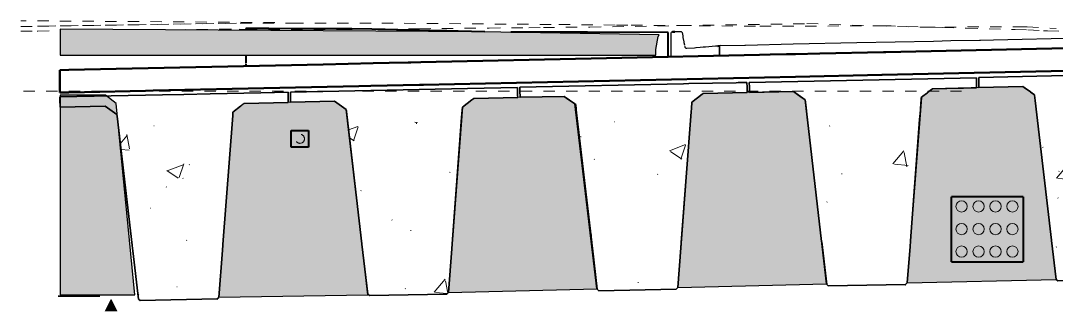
# Model space of a CAD drawing. Header units: metres. Extents: x -1147 to -802, y 5 to 567.
# Drawn here: x -1090.47 to -1081.3, y 19.65 to 22.22 of the extents above; entities that cross this region are included whole.
import ezdxf

# ---------------------------------------------------------------- set-up
doc = ezdxf.new("R2010")
doc.units = ezdxf.units.M
for name, pattern in [('Dash - Tight', [0.0045, 0.003, -0.0015]), ('JacobsDash', [0.0045, 0.003, -0.0015]), ('JacobsDoubleCenter', [0.0255, 0.015, -0.0015, 0.003, -0.0015, 0.003, -0.0015])]:
    doc.linetypes.add(name, pattern=pattern)
for name, color, linetype, lineweight in [('A-DETL', 7, 'Continuous', 13), ('A-DETL-GENF', 7, 'Continuous', 9), ('A-FLOR', 7, 'Continuous', 50), ('A-ROOF', 7, 'Continuous', 50), ('C-TOPO', 7, 'Continuous', 9), ('S-BEAM', 7, 'Continuous', 50)]:
    doc.layers.add(name, color=color, linetype=linetype, lineweight=lineweight)
pattern_1 = [(50, (-1120.719, 10.849), (1.44602, -0.12646), [0.15121, -1.663]), (355, (-1120.719, 10.849), (-0.27977, 1.51615), [0.12097, -1.331]), (100.451, (-1120.599, 10.839), (1.16628, 1.38961), [0.12851, -1.414]), (46.184, (-1120.719, 11.253), (2.15201, -0.3339), [0.2268, -2.495]), (96.636, (-1120.54, 11.225), (1.88467, 1.96395), [0.19276, -2.12]), (351.184, (-1120.719, 11.253), (1.88433, 1.9644), [0.18145, -1.996]), (21, (-1120.518, 11.152), (1.20341, -0.81165), [0.15121, -1.663]), (326, (-1120.518, 11.152), (0.49035, 1.4617), [0.12097, -1.331]), (71.451, (-1120.417, 11.084), (1.69375, 0.64996), [0.12851, -1.414]), (37.5, (-1120.719, 10.849), (0.024513, 0.671154), [0.00419, -1.31, 0.00419, -1.347, -1.336]), (37.5, (-1120.719, 10.849), (0.024513, 0.671154), [-2.665, 0.00419, -1.331]), (7.5, (-1120.719, 10.849), (0.530385, 0.795182), [0.00419, -0.76597, 0.00419, -1.28, -0.50907]), (7.5, (-1120.719, 10.849), (0.530385, 0.795182), [-2.054, 0.00419, -0.50488]), (327.5, (-1121.169, 10.849), (1.07625, -0.04547), [0.00419, -0.49984, 0.00419, -1.568, -2.087]), (327.5, (-1121.169, 10.849), (1.07625, -0.04547), [-2.077, 0.00419, -2.082]), (317.5, (-1121.37, 10.849), (1.17577, 0.201824), [0.00419, -0.65105, 0.00419, -1.04, -1.482]), (317.5, (-1121.37, 10.849), (1.17577, 0.201824), [-1.7, 0.00419, -1.478])]

# ---------------------------------------------------------------- blocks, each defined once
blk = doc.blocks.new('T2DPAA-T2D-PWA-SU-M3D-000101_dwg-40820706-DRG-2873010 - SECTION 1a')
at = {"color": 9, "linetype": 'Dash - Tight', "lineweight": 18, "true_color": 0xc0c0c0}
for p, q in [((-1136.0442, 22.1729), (-1134.3123, 22.1989)), ((-1134.3123, 22.1989), (-1133.8523, 22.1987)), ((-1133.8523, 22.1987), (-1133.0597, 22.2004)), ((-1133.0597, 22.2004), (-1131.4929, 22.1871)), ((-1131.4929, 22.1871), (-1130.9816, 22.1827)), ((-1130.9816, 22.1827), (-1130.8525, 22.1816)), ((-1130.8516, 22.1816), (-1129.7137, 22.1719)), ((-1129.7137, 22.1719), (-1128.6141, 22.1761)), ((-1128.6141, 22.1761), (-1128.1986, 22.1642)), ((-1128.553, 22.1759), (-1128.6141, 22.1761)), ((-1136.2538, 22.1695), (-1136.0442, 22.1729)), ((-1128.1981, 22.1642), (-1128.1955, 22.1641)), ((-1128.1955, 22.1641), (-1128.1714, 22.1634)), ((-1128.1714, 22.1634), (-1128.1629, 22.1631)), ((-1128.1629, 22.1631), (-1128.0976, 22.1613)), ((-1128.0976, 22.1613), (-1127.8856, 22.1552)), ((-1127.8856, 22.1552), (-1127.4556, 22.1429)), ((-1127.4556, 22.1429), (-1127.3431, 22.1397)), ((-1127.3431, 22.1397), (-1127.2051, 22.1313)), ((-1127.2051, 22.1313), (-1127.1691, 22.1302)), ((-1127.1691, 22.1302), (-1126.8878, 22.1219))]:
    blk.add_line(p, q, dxfattribs=at)
blk = doc.blocks.new('T2DPAA-T2D-PWA-SU-M3D-000100_SurveySurface_rvt-1-DRG-2873010 - SECTION 1a')
at = {"color": 9, "linetype": 'Dash - Tight', "lineweight": 18, "true_color": 0xc0c0c0}
blk.add_blockref('T2DPAA-T2D-PWA-SU-M3D-000101_dwg-40820706-DRG-2873010 - SECTION 1a', (0, 0), dxfattribs=at)
blk = doc.blocks.new('T2DPAA-T2D-PWA-SU-M3D-000101_dwg-V2-DRG-2873010 - SECTION 1a')
at = {"color": 9, "linetype": 'Dash - Tight', "lineweight": 18, "true_color": 0xc0c0c0}
for p, q in [((-1131.2176, 22.1646), (-1129.2968, 22.1952)), ((-1129.2968, 22.1952), (-1128.276, 22.1637)), ((-1136.2538, 22.1277), (-1136.1096, 22.1291)), ((-1136.1095, 22.1291), (-1136.1015, 22.1292)), ((-1136.1015, 22.1292), (-1135.9066, 22.1311)), ((-1134.8983, 22.1412), (-1134.4878, 22.1453)), ((-1134.4878, 22.1453), (-1134.3211, 22.1449)), ((-1134.3211, 22.1449), (-1134.2608, 22.1447)), ((-1134.2608, 22.1447), (-1133.4356, 22.1429)), ((-1133.4356, 22.1429), (-1133.4212, 22.143)), ((-1133.4211, 22.143), (-1132.7263, 22.1498)), ((-1132.7263, 22.1498), (-1132.1102, 22.1559)), ((-1132.11, 22.1559), (-1131.757, 22.1593)), ((-1131.757, 22.1593), (-1131.6294, 22.1606)), ((-1131.6294, 22.1606), (-1131.2176, 22.1646)), ((-1128.276, 22.1637), (-1127.3733, 22.1683)), ((-1128.229, 22.1638), (-1128.276, 22.1637)), ((-1127.3733, 22.1683), (-1127.3493, 22.167)), ((-1127.3607, 22.1682), (-1127.3733, 22.1683)), ((-1127.3491, 22.167), (-1127.091, 22.153))]:
    blk.add_line(p, q, dxfattribs=at)
blk = doc.blocks.new('T2DPAA-T2D-PWA-SU-M3D-000100_SurveySurface_rvt-2-DRG-2873010 - SECTION 1a')
at = {"color": 9, "linetype": 'Dash - Tight', "lineweight": 18, "true_color": 0xc0c0c0}
blk.add_blockref('T2DPAA-T2D-PWA-SU-M3D-000101_dwg-V2-DRG-2873010 - SECTION 1a', (0, 0), dxfattribs=at)
blk = doc.blocks.new('06_SFR_GCT_Girder_SuperT_BR08Edge_CS - Super T - 1815-6267463-DRG-2873010 - SECTION 1a')
at = {"layer": 'S-BEAM', "lineweight": 9, "true_color": 0xc0c0c0}
h = blk.add_hatch(dxfattribs=at)
h.set_pattern_fill('FP_3', color=9, style=0, pattern_type=2)
h.set_pattern_definition(pattern_1)
h.paths.add_polyline_path([(-1127.0778, 19.9187), (-1126.3925, 19.9337), (-1126.3794, 19.946), (-1126.2715, 21.3712), (-1127.2597, 21.3639), (-1127.0925, 19.9314), (-1127.0788, 19.9195)])
at = {"layer": 'S-BEAM', "lineweight": 35}
for p, q in [((-1125.9151, 21.7579), (-1127.7773, 21.7197)), ((-1127.7773, 21.7197), (-1127.7766, 21.6889)), ((-1125.8717, 21.7587), (-1125.9141, 21.7579)), ((-1125.7678, 21.7609), (-1125.8712, 21.7588)), ((-1125.7678, 21.7594), (-1125.7678, 21.7609)), ((-1125.7666, 21.7018), (-1125.7678, 21.759)), ((-1127.7766, 21.6879), (-1127.7765, 21.6841)), ((-1127.7765, 21.6841), (-1127.7765, 21.6816)), ((-1127.7765, 21.6816), (-1127.7759, 21.6542)), ((-1127.7759, 21.6542), (-1127.7754, 21.6298)), ((-1127.7754, 21.6298), (-1127.3861, 21.6377)), ((-1127.3861, 21.6377), (-1127.3763, 21.6308)), ((-1127.3763, 21.6308), (-1127.3744, 21.6294)), ((-1127.3744, 21.6294), (-1127.3726, 21.6282)), ((-1127.3725, 21.6281), (-1127.3621, 21.6207)), ((-1126.2382, 21.599), (-1126.1848, 21.6401)), ((-1126.1842, 21.6407), (-1126.1553, 21.6629)), ((-1126.1553, 21.6629), (-1125.9459, 21.6672)), ((-1125.945, 21.6672), (-1125.766, 21.6709)), ((-1125.7665, 21.6955), (-1125.7666, 21.7018)), ((-1125.7664, 21.694), (-1125.7665, 21.6955)), ((-1125.766, 21.6709), (-1125.7664, 21.6938)), ((-1127.3621, 21.6207), (-1127.3586, 21.6182)), ((-1127.3586, 21.6182), (-1127.3203, 21.5911)), ((-1127.3185, 21.5898), (-1127.2831, 21.5648)), ((-1127.2831, 21.5648), (-1127.2827, 21.561)), ((-1127.2827, 21.561), (-1127.2718, 21.4681)), ((-1126.2636, 21.4759), (-1126.2565, 21.5691)), ((-1126.2565, 21.5691), (-1126.2553, 21.5859)), ((-1126.2553, 21.5859), (-1126.239, 21.5984)), ((-1127.2718, 21.4681), (-1127.2683, 21.4379)), ((-1126.3538, 20.2847), (-1126.2659, 21.4455)), ((-1126.2659, 21.4455), (-1126.2636, 21.4759)), ((-1127.2683, 21.4379), (-1127.1333, 20.2808)), ((-1127.1332, 20.2804), (-1127.1328, 20.2768)), ((-1127.1328, 20.2768), (-1127.0925, 19.9314)), ((-1126.3575, 20.2349), (-1126.354, 20.2811)), ((-1126.354, 20.2817), (-1126.3538, 20.2847)), ((-1126.3794, 19.946), (-1126.3575, 20.2349)), ((-1127.0925, 19.9314), (-1127.0778, 19.9187)), ((-1127.0778, 19.9187), (-1126.3936, 19.9327)), ((-1126.3936, 19.9327), (-1126.3794, 19.946))]:
    blk.add_line(p, q, dxfattribs=at)
at = {"layer": 'S-BEAM'}
for p, q in [((-1126.3932, 19.9327), (-1126.3936, 19.9327)), ((-1126.3794, 19.946), (-1126.3791, 19.946))]:
    blk.add_line(p, q, dxfattribs=at)
blk = doc.blocks.new('06_SFR_GCT_Girder_SuperT_BR08Edge_CS - Super T - 1815-6267083-DRG-2873010 - SECTION 1a')
at = {"layer": 'S-BEAM', "lineweight": 9, "true_color": 0xc0c0c0}
h = blk.add_hatch(dxfattribs=at)
h.set_pattern_fill('FP_3', color=9, style=0, pattern_type=2)
h.set_pattern_definition(pattern_1)
h.paths.add_polyline_path([(-1129.1079, 19.8746), (-1128.4237, 19.8886), (-1128.4095, 19.9019), (-1128.2994, 21.3562), (-1129.2932, 21.3489), (-1129.1226, 19.8873), (-1129.1086, 19.8752)])
at = {"layer": 'S-BEAM', "lineweight": 35}
for p, q in [((-1127.7979, 21.7168), (-1129.8074, 21.6756)), ((-1127.7974, 21.6889), (-1127.7979, 21.7168)), ((-1129.8074, 21.6756), (-1129.8072, 21.6682)), ((-1129.8072, 21.6675), (-1129.8067, 21.6398)), ((-1129.8067, 21.6398), (-1129.8063, 21.6225)), ((-1127.9116, 21.6244), (-1127.8171, 21.6264)), ((-1127.8161, 21.6264), (-1127.7961, 21.6268)), ((-1127.7972, 21.6814), (-1127.7973, 21.6877)), ((-1127.7961, 21.6268), (-1127.7972, 21.6814)), ((-1129.8063, 21.6216), (-1129.8061, 21.6127)), ((-1129.8061, 21.6113), (-1129.806, 21.6094)), ((-1129.806, 21.6094), (-1129.8059, 21.6038)), ((-1129.8059, 21.6038), (-1129.8059, 21.6013)), ((-1129.8059, 21.6009), (-1129.8056, 21.5857)), ((-1129.8056, 21.5857), (-1129.4162, 21.5936)), ((-1129.4162, 21.5936), (-1129.3923, 21.5767)), ((-1129.3919, 21.5764), (-1129.3471, 21.5447)), ((-1129.3471, 21.5447), (-1129.3132, 21.5207)), ((-1128.2907, 21.4716), (-1128.2854, 21.5418)), ((-1128.2854, 21.5418), (-1128.2706, 21.5532)), ((-1128.2706, 21.5532), (-1128.2396, 21.5771)), ((-1128.2386, 21.5778), (-1128.2299, 21.5845)), ((-1128.229, 21.5853), (-1128.1937, 21.6124)), ((-1128.1937, 21.6124), (-1128.1904, 21.615)), ((-1128.1904, 21.615), (-1128.1854, 21.6188)), ((-1128.1854, 21.6188), (-1128.0592, 21.6214)), ((-1128.0586, 21.6214), (-1127.9126, 21.6244)), ((-1129.3132, 21.5207), (-1129.3053, 21.4525)), ((-1129.3053, 21.4525), (-1129.3017, 21.4223)), ((-1128.2938, 21.4302), (-1128.2915, 21.4603)), ((-1128.2915, 21.4603), (-1128.2907, 21.4716)), ((-1129.3017, 21.4223), (-1129.1672, 20.2691)), ((-1128.3001, 21.3474), (-1128.2938, 21.43)), ((-1128.3814, 20.2735), (-1128.3001, 21.3474)), ((-1129.1672, 20.2691), (-1129.1668, 20.2655)), ((-1129.1668, 20.2655), (-1129.1226, 19.8873)), ((-1128.3852, 20.2239), (-1128.3817, 20.2698)), ((-1128.3817, 20.2698), (-1128.3814, 20.2735)), ((-1128.4095, 19.9019), (-1128.3852, 20.2239)), ((-1129.1226, 19.8873), (-1129.1079, 19.8746)), ((-1129.1079, 19.8746), (-1128.4237, 19.8886)), ((-1128.4237, 19.8886), (-1128.4095, 19.9019))]:
    blk.add_line(p, q, dxfattribs=at)
at = {"layer": 'S-BEAM'}
for p, q in [((-1128.4234, 19.8886), (-1128.4237, 19.8886)), ((-1128.4095, 19.9019), (-1128.4092, 19.9019))]:
    blk.add_line(p, q, dxfattribs=at)
blk = doc.blocks.new('06_SFR_GCT_Girder_SuperT_BR08Edge_CS - Super T - 1815-6266581-DRG-2873010 - SECTION 1a')
at = {"layer": 'S-BEAM', "lineweight": 9, "true_color": 0xc0c0c0}
h = blk.add_hatch(dxfattribs=at)
h.set_pattern_fill('FP_3', color=9, style=0, pattern_type=2)
h.set_pattern_definition(pattern_1)
h.paths.add_polyline_path([(-1131.138, 19.8327), (-1130.4535, 19.8471), (-1130.4397, 19.8601), (-1130.4395, 19.8617), (-1130.3278, 21.3412), (-1131.3264, 21.3338), (-1131.1527, 19.8454), (-1131.1427, 19.8367)])
at = {"layer": 'S-BEAM', "lineweight": 35}
for p, q in [((-1130.3906, 21.6634), (-1131.8375, 21.6338)), ((-1131.8375, 21.6338), (-1131.8374, 21.6268)), ((-1131.8373, 21.6254), (-1131.8368, 21.5988)), ((-1130.3434, 21.6644), (-1130.3895, 21.6635)), ((-1129.9236, 21.673), (-1130.3432, 21.6644)), ((-1129.9044, 21.6734), (-1129.9236, 21.673)), ((-1129.8865, 21.6738), (-1129.9044, 21.6734)), ((-1129.8281, 21.675), (-1129.8865, 21.6738)), ((-1129.8279, 21.6682), (-1129.8281, 21.675)), ((-1129.8273, 21.6397), (-1129.8279, 21.6673)), ((-1129.8273, 21.6371), (-1129.8273, 21.6397)), ((-1129.827, 21.6224), (-1129.8273, 21.6371)), ((-1131.8368, 21.5988), (-1131.8367, 21.5957)), ((-1131.8367, 21.5956), (-1131.8366, 21.5898)), ((-1131.8366, 21.5898), (-1131.8366, 21.5872)), ((-1131.8366, 21.5872), (-1131.836, 21.5596)), ((-1131.836, 21.5593), (-1131.8357, 21.5438)), ((-1131.8357, 21.5438), (-1131.4464, 21.5518)), ((-1131.4464, 21.5518), (-1131.4132, 21.5283)), ((-1130.3155, 21.4999), (-1130.2669, 21.5374)), ((-1130.266, 21.5381), (-1130.2239, 21.5706)), ((-1130.2235, 21.5709), (-1130.2155, 21.577)), ((-1130.2155, 21.577), (-1129.8262, 21.585)), ((-1129.8267, 21.6092), (-1129.827, 21.6216)), ((-1129.8266, 21.6037), (-1129.8267, 21.6092)), ((-1129.8266, 21.6011), (-1129.8266, 21.6037)), ((-1129.8262, 21.585), (-1129.8266, 21.6009)), ((-1131.4132, 21.5283), (-1131.3434, 21.4789)), ((-1131.3434, 21.4789), (-1131.3385, 21.4368)), ((-1130.322, 21.4145), (-1130.3197, 21.4447)), ((-1130.3197, 21.4447), (-1130.3155, 21.4999)), ((-1131.3385, 21.4368), (-1131.3349, 21.4067)), ((-1131.3349, 21.4067), (-1131.2009, 20.2579)), ((-1130.4095, 20.2586), (-1130.322, 21.4145)), ((-1131.2009, 20.2579), (-1131.2004, 20.2542)), ((-1131.2004, 20.2542), (-1131.1952, 20.2092)), ((-1130.413, 20.2128), (-1130.4095, 20.2586)), ((-1131.1951, 20.2085), (-1131.1527, 19.8454)), ((-1130.4397, 19.8601), (-1130.413, 20.2128)), ((-1131.1527, 19.8454), (-1131.138, 19.8327)), ((-1131.138, 19.8327), (-1130.4538, 19.8468)), ((-1130.4538, 19.8468), (-1130.4397, 19.8601))]:
    blk.add_line(p, q, dxfattribs=at)
at = {"layer": 'S-BEAM'}
for p, q in [((-1129.8262, 21.585), (-1129.8262, 21.585)), ((-1130.4535, 19.8468), (-1130.4538, 19.8468)), ((-1130.4397, 19.8601), (-1130.4393, 19.8601))]:
    blk.add_line(p, q, dxfattribs=at)
blk = doc.blocks.new('06_SFR_GCT_Girder_SuperT_BR08Edge_CS - Super T - 1815-6266069-DRG-2873010 - SECTION 1a')
at = {"layer": 'S-BEAM', "lineweight": 9, "true_color": 0xc0c0c0}
h = blk.add_hatch(dxfattribs=at)
h.set_pattern_fill('FP_3', color=9, style=0, pattern_type=2)
h.set_pattern_definition(pattern_1)
h.paths.add_polyline_path([(-1133.1682, 19.789), (-1132.484, 19.803), (-1132.4698, 19.8163), (-1132.3556, 21.3262), (-1133.3599, 21.3188), (-1133.1814, 19.8004), (-1133.175, 19.7949)])
at = {"layer": 'S-BEAM', "lineweight": 35}
for p, q in [((-1131.8582, 21.6312), (-1132.3009, 21.6221)), ((-1131.8581, 21.6253), (-1131.8582, 21.63)), ((-1131.8575, 21.5987), (-1131.8581, 21.6253)), ((-1132.3009, 21.6221), (-1133.8676, 21.59)), ((-1133.8676, 21.59), (-1133.8675, 21.5854)), ((-1133.8675, 21.5849), (-1133.8675, 21.5813)), ((-1133.8674, 21.5795), (-1133.8673, 21.5731)), ((-1133.8673, 21.5731), (-1133.866, 21.5089)), ((-1132.2608, 21.5216), (-1132.2457, 21.5332)), ((-1132.2457, 21.5332), (-1131.8564, 21.5412)), ((-1131.8575, 21.5957), (-1131.8575, 21.5987)), ((-1131.8574, 21.5906), (-1131.8575, 21.5954)), ((-1131.8573, 21.5871), (-1131.8573, 21.5896)), ((-1131.8567, 21.5595), (-1131.8573, 21.5871)), ((-1131.8564, 21.5412), (-1131.8567, 21.5592)), ((-1133.866, 21.5089), (-1133.8658, 21.5)), ((-1133.8658, 21.5), (-1133.4765, 21.508)), ((-1133.4765, 21.508), (-1133.3735, 21.4351)), ((-1132.3476, 21.4302), (-1132.3456, 21.4562)), ((-1132.3456, 21.4562), (-1132.2608, 21.5216)), ((-1133.3735, 21.4351), (-1133.3719, 21.4212)), ((-1133.3719, 21.4212), (-1133.3684, 21.3911)), ((-1133.3684, 21.3911), (-1133.2348, 20.2467)), ((-1132.3554, 21.3267), (-1132.35, 21.3989)), ((-1132.35, 21.3989), (-1132.3477, 21.4291)), ((-1132.4371, 20.2474), (-1132.3555, 21.3262)), ((-1133.2348, 20.2467), (-1133.2344, 20.243)), ((-1133.2344, 20.243), (-1133.1829, 19.8017)), ((-1132.4698, 19.8163), (-1132.4406, 20.2018)), ((-1132.4406, 20.2018), (-1132.4371, 20.2474)), ((-1133.1829, 19.8017), (-1133.1682, 19.789)), ((-1133.1682, 19.789), (-1132.484, 19.803)), ((-1132.484, 19.803), (-1132.4698, 19.8163))]:
    blk.add_line(p, q, dxfattribs=at)
at = {"layer": 'S-BEAM'}
for p, q in [((-1132.4836, 19.803), (-1132.484, 19.803)), ((-1132.4698, 19.8163), (-1132.4694, 19.8163))]:
    blk.add_line(p, q, dxfattribs=at)
blk = doc.blocks.new('Kerb_North - Kerb_North-5241467-DRG-2873010 - SECTION 1a')
at = {"layer": 'A-ROOF', "lineweight": 25}
for p, q in [((-1130.5012, 22.1048), (-1130.5013, 22.0851)), ((-1130.5013, 22.0851), (-1130.5013, 22.0781)), ((-1130.5012, 22.1084), (-1130.5012, 22.1048)), ((-1130.4125, 22.1228), (-1130.486, 22.1228)), ((-1130.3967, 22.1056), (-1130.3978, 22.1118)), ((-1130.393, 22.0853), (-1130.3967, 22.1056)), ((-1130.3918, 22.0785), (-1130.393, 22.0853)), ((-1130.5013, 22.0251), (-1130.5014, 22.011)), ((-1130.5014, 22.0096), (-1130.5014, 22.0024)), ((-1130.5014, 22.0014), (-1130.5014, 21.9974)), ((-1130.5014, 21.9966), (-1130.5014, 21.9943)), ((-1130.5014, 21.9929), (-1130.5014, 21.986)), ((-1130.5013, 22.0769), (-1130.5013, 22.0739)), ((-1130.5013, 22.0739), (-1130.5013, 22.0665)), ((-1130.5013, 22.0647), (-1130.5013, 22.0355)), ((-1130.5013, 22.0342), (-1130.5013, 22.0312)), ((-1130.5013, 22.0303), (-1130.5013, 22.0258)), ((-1130.391, 22.0742), (-1130.3918, 22.0785)), ((-1130.384, 22.0355), (-1130.3909, 22.0736)), ((-1130.3834, 22.0319), (-1130.384, 22.0351)), ((-1130.3825, 22.0271), (-1130.3831, 22.0303)), ((-1130.3784, 22.0044), (-1130.3821, 22.0251)), ((-1130.3767, 21.995), (-1130.3775, 21.9993)), ((-1130.3757, 21.9896), (-1130.3765, 21.9936)), ((-1130.1066, 21.9952), (-1130.196, 21.9878)), ((-1130.0924, 21.9964), (-1130.1066, 21.9952)), ((-1130.0865, 21.9969), (-1130.0923, 21.9964)), ((-1130.5015, 21.9396), (-1130.5015, 21.9372)), ((-1130.5015, 21.9372), (-1130.5015, 21.9334)), ((-1130.5015, 21.932), (-1130.5015, 21.9202)), ((-1130.5015, 21.9202), (-1130.5015, 21.9186)), ((-1130.5015, 21.9186), (-1130.5015, 21.9148)), ((-1130.5015, 21.9148), (-1130.5015, 21.9113)), ((-1130.5015, 21.9039), (-1130.0701, 21.9133)), ((-1130.5015, 21.9101), (-1130.5015, 21.9039)), ((-1130.5014, 21.986), (-1130.5014, 21.984)), ((-1130.5014, 21.9838), (-1130.5014, 21.9819)), ((-1130.5014, 21.9819), (-1130.5014, 21.9795)), ((-1130.5014, 21.9786), (-1130.5014, 21.9701)), ((-1130.5014, 21.9698), (-1130.5014, 21.9634)), ((-1130.5014, 21.9631), (-1130.5014, 21.9407)), ((-1130.3752, 21.9867), (-1130.3756, 21.9889)), ((-1130.3748, 21.9849), (-1130.3752, 21.9865)), ((-1130.3741, 21.983), (-1130.3744, 21.9837)), ((-1130.3724, 21.9802), (-1130.374, 21.9828)), ((-1130.293, 21.9796), (-1130.3588, 21.9741)), ((-1130.2794, 21.9808), (-1130.2925, 21.9797)), ((-1130.2431, 21.9838), (-1130.2776, 21.9809)), ((-1130.2159, 21.9861), (-1130.2431, 21.9838)), ((-1130.1966, 21.9877), (-1130.2155, 21.9861)), ((-1130.0701, 21.9343), (-1130.07, 21.9403)), ((-1130.0701, 21.9171), (-1130.0701, 21.9338)), ((-1130.0701, 21.9133), (-1130.0701, 21.9165)), ((-1130.07, 21.9797), (-1130.07, 21.982)), ((-1130.07, 21.9707), (-1130.07, 21.9786)), ((-1130.07, 21.9666), (-1130.07, 21.9699)), ((-1130.07, 21.9586), (-1130.07, 21.9654)), ((-1130.07, 21.9424), (-1130.07, 21.9579))]:
    blk.add_line(p, q, dxfattribs=at)
at = {"layer": 'A-ROOF'}
for p, q in [((-1130.4667, 22.1238), (-1130.4868, 22.1228)), ((-1130.0659, 21.998), (-1130.086, 21.9969))]:
    blk.add_line(p, q, dxfattribs=at)
at = {"layer": 'A-ROOF', "lineweight": 25, "flags": 128}
for points in [[(-1130.4966, 22.1186), (-1130.499, 22.1156), (-1130.5006, 22.1122), (-1130.5012, 22.1084)], [(-1130.486, 22.1228), (-1130.4899, 22.1223), (-1130.4935, 22.1209), (-1130.4953, 22.1197)], [(-1130.3978, 22.1118), (-1130.399, 22.1148), (-1130.4009, 22.1175), (-1130.4033, 22.1198), (-1130.4061, 22.1214), (-1130.4092, 22.1225), (-1130.4125, 22.1228)], [(-1130.0794, 21.9958), (-1130.0829, 21.9968), (-1130.0865, 21.9969)], [(-1130.0717, 21.9888), (-1130.0737, 21.9917), (-1130.0763, 21.9941), (-1130.0786, 21.9955)], [(-1130.3588, 21.9741), (-1130.3626, 21.9743), (-1130.3662, 21.9753), (-1130.3694, 21.9772), (-1130.3721, 21.9798)], [(-1130.07, 21.982), (-1130.0704, 21.9855), (-1130.071, 21.9872)]]:
    blk.add_lwpolyline(points, dxfattribs=at)

msp = doc.modelspace()

# ---------------------------------------------------------------- hatches: boundary and pattern name
at = {"layer": 'A-DETL-GENF', "true_color": 0xffffff}
for points in [[(-1087.3605, 21.9165), (-1084.846, 21.9165), (-1084.845, 21.9734), (-1084.8236, 22.0872), (-1084.818, 22.0972), (-1086.531, 22.1247), (-1090.1177, 22.1476), (-1090.1177, 21.9165), (-1087.3644, 21.9165)], [(-1089.7182, 19.6505), (-1089.6144, 19.6505), (-1089.6664, 19.754), (-1089.7141, 19.6587)]]:
    msp.add_hatch(color=7, dxfattribs=at).paths.add_polyline_path(points)
at = {"layer": 'A-DETL-GENF', "true_color": 0xd8d8d8}
h = msp.add_hatch(color=254, dxfattribs=at)
h.paths.add_polyline_path([(-1088.7126, 19.7763), (-1087.394, 19.7954), (-1087.5858, 21.4348), (-1087.6887, 21.508), (-1088.4909, 21.488), (-1088.5885, 21.4128), (-1088.712, 19.785)])
h.paths.add_polyline_path([(-1089.849, 19.7946), (-1089.4573, 19.7954), (-1089.6216, 21.4897), (-1089.717, 21.5616), (-1090.117, 21.5616), (-1090.117, 19.7946), (-1089.8644, 19.7946)])
h.paths.add_polyline_path([(-1086.682, 19.8163), (-1086.1452, 19.8292), (-1085.3674, 19.848), (-1085.5638, 21.4843), (-1085.6589, 21.5518), (-1086.3304, 21.5359), (-1086.4582, 21.5332), (-1086.5582, 21.4562), (-1086.6817, 19.8212)])
h.paths.add_polyline_path([(-1059.3328, 19.8425), (-1059.3328, 21.7325), (-1059.6625, 21.7325), (-1059.6684, 21.5537), (-1060.0645, 21.5621), (-1060.1716, 21.4871), (-1060.3604, 19.8587), (-1059.3392, 19.8426)])
h.paths.add_polyline_path([(-1084.652, 19.8601), (-1083.3353, 19.8943), (-1083.5263, 21.5219), (-1083.6297, 21.5934), (-1084.4282, 21.577), (-1084.5281, 21.4999), (-1084.6514, 19.8678)])
h.paths.add_polyline_path([(-1061.0744, 19.8679), (-1061.0743, 19.8679), (-1061.1986, 21.5082), (-1061.3003, 21.5851), (-1062.0952, 21.5997), (-1062.2005, 21.5266), (-1062.3909, 19.8928), (-1061.083, 19.8681)])
h.paths.add_polyline_path([(-1082.6225, 19.9019), (-1081.8705, 19.9187), (-1081.3057, 19.9327), (-1081.4959, 21.5647), (-1081.6004, 21.6377), (-1082.399, 21.6185), (-1082.4972, 21.5413), (-1082.6225, 19.9019)])
h.paths.add_polyline_path([(-1063.1043, 19.9063), (-1063.2284, 21.5459), (-1063.3286, 21.6229), (-1064.1278, 21.6371), (-1064.2264, 21.5674), (-1064.4203, 19.9305), (-1063.1044, 19.9063)])
h.paths.add_polyline_path([(-1065.1345, 19.9441), (-1065.2587, 21.5838), (-1065.3586, 21.6606), (-1066.0214, 21.6709), (-1066.1573, 21.6735), (-1066.2607, 21.6004), (-1066.4511, 19.9667), (-1065.651, 19.9575), (-1065.1418, 19.9443)])
h.paths.add_polyline_path([(-1080.5917, 19.946), (-1080.2038, 19.9547), (-1079.2745, 19.9761), (-1079.4653, 21.6095), (-1079.571, 21.6823), (-1080.3697, 21.6615), (-1080.4677, 21.5854), (-1080.5913, 19.9506)])
h.paths.add_polyline_path([(-1067.1643, 19.9815), (-1067.2896, 21.6201), (-1067.3881, 21.697), (-1068.1897, 21.7094), (-1068.291, 21.6371), (-1068.4812, 20.0039), (-1067.1647, 19.9815)])
h.paths.add_polyline_path([(-1078.5619, 19.9907), (-1078.5024, 19.992), (-1077.2451, 20.0208), (-1077.4357, 21.653), (-1077.5382, 21.7259), (-1078.3382, 21.7064), (-1078.4377, 21.6301), (-1078.5619, 19.9908)])
h.paths.add_polyline_path([(-1069.1945, 20.0174), (-1069.3197, 21.6578), (-1069.4204, 21.7339), (-1070.2206, 21.7458), (-1070.3213, 21.6753), (-1070.5114, 20.041), (-1069.1947, 20.0174)])
h.paths.add_polyline_path([(-1076.5313, 20.0341), (-1076.2068, 20.0413), (-1075.2144, 20.0644), (-1075.406, 21.6977), (-1075.5087, 21.77), (-1076.3078, 21.7509), (-1076.4076, 21.6733), (-1076.5312, 20.0352)])
h.paths.add_polyline_path([(-1071.2245, 20.0545), (-1071.3501, 21.694), (-1071.4497, 21.7708), (-1071.8411, 21.7768), (-1071.8626, 21.7684), (-1072.2492, 21.7757), (-1072.3512, 21.7026), (-1072.5414, 20.0689), (-1071.2248, 20.0545)])
h.paths.add_polyline_path([(-1074.5015, 20.0783), (-1074.4475, 20.0796), (-1073.537, 20.1005), (-1073.2548, 20.0825), (-1073.3806, 21.7235), (-1073.4791, 21.799), (-1073.9228, 21.8025), (-1074.2784, 21.7953), (-1074.3775, 21.7173), (-1074.5015, 20.0784)])
at = {"layer": 'S-BEAM', "lineweight": 9, "true_color": 0xc0c0c0}
h = msp.add_hatch(dxfattribs=at)
h.set_pattern_fill('FP_3', color=9, style=0, pattern_type=2)
h.set_pattern_definition([(50, (-1074.9315, 10.849), (1.44602, -0.12646), [0.15121, -1.663]), (355, (-1074.9315, 10.849), (-0.27977, 1.51615), [0.12097, -1.331]), (100.451, (-1074.8115, 10.839), (1.16628, 1.38961), [0.12851, -1.414]), (46.184, (-1074.9315, 11.253), (2.15201, -0.3339), [0.2268, -2.495]), (96.636, (-1074.7525, 11.225), (1.88467, 1.96395), [0.19276, -2.12]), (351.184, (-1074.9315, 11.253), (1.88433, 1.9644), [0.18145, -1.996]), (21, (-1074.7305, 11.152), (1.20341, -0.81165), [0.15121, -1.663]), (326, (-1074.7305, 11.152), (0.49035, 1.4617), [0.12097, -1.331]), (71.451, (-1074.6295, 11.084), (1.69375, 0.64996), [0.12851, -1.414]), (37.5, (-1074.9315, 10.849), (0.024513, 0.671154), [0.00419, -1.31, 0.00419, -1.347, -1.336]), (37.5, (-1074.9315, 10.849), (0.024513, 0.671154), [-2.665, 0.00419, -1.331]), (7.5, (-1074.9315, 10.849), (0.530385, 0.795182), [0.00419, -0.76597, 0.00419, -1.28, -0.50907]), (7.5, (-1074.9315, 10.849), (0.530385, 0.795182), [-2.054, 0.00419, -0.50488]), (327.5, (-1075.3815, 10.849), (1.07625, -0.045469), [0.00419, -0.49984, 0.00419, -1.568, -2.087]), (327.5, (-1075.3815, 10.849), (1.07625, -0.045469), [-2.077, 0.00419, -2.082]), (317.5, (-1075.5825, 10.849), (1.17577, 0.201824), [0.00419, -0.65105, 0.00419, -1.04, -1.482]), (317.5, (-1075.5825, 10.849), (1.17577, 0.201824), [-1.7, 0.00419, -1.478])])
h.paths.add_polyline_path([(-1089.4108, 19.7458), (-1088.7266, 19.7599), (-1088.7123, 19.7747), (-1088.5962, 21.3112), (-1089.6058, 21.3037), (-1089.4255, 19.7585), (-1089.4169, 19.7511)])

# ---------------------------------------------------------------- linework, layer by layer
at = {"layer": 'A-DETL', "color": 8, "linetype": 'JacobsDash', "lineweight": 18, "true_color": 0x808080}
for p, q in [((-1088.2188, 22.2046), (-1090.4663, 22.2211)), ((-1089.8186, 22.1798), (-1090.4385, 22.1701)), ((-1088.2188, 22.2046), (-1089.8186, 22.1798))]:
    msp.add_line(p, q, dxfattribs=at)
at = {"layer": 'A-DETL', "lineweight": 25}
for p, q in [((-1086.3934, 22.1238), (-1090.1177, 22.1476)), ((-1090.1177, 22.1476), (-1090.1177, 21.9165)), ((-1084.8165, 22.0971), (-1086.3934, 22.1238)), ((-1084.846, 21.9677), (-1084.8261, 22.081)), ((-1090.1177, 21.9165), (-1084.846, 21.9165)), ((-1084.846, 21.9165), (-1084.846, 21.9677)), ((-1081.5985, 21.6377), (-1082.3986, 21.6188)), ((-1081.4957, 21.5645), (-1081.5985, 21.6377)), ((-1089.717, 21.5616), (-1090.117, 21.5616)), ((-1090.117, 21.5616), (-1090.117, 19.7946)), ((-1089.6216, 21.4897), (-1089.717, 21.5616)), ((-1086.4582, 21.5332), (-1086.5582, 21.4562)), ((-1086.0688, 21.5412), (-1086.4582, 21.5332)), ((-1085.6589, 21.5518), (-1086.0688, 21.5412)), ((-1085.5638, 21.4843), (-1085.6589, 21.5518)), ((-1084.4282, 21.577), (-1084.5281, 21.4999)), ((-1084.0389, 21.585), (-1084.4282, 21.577)), ((-1083.6284, 21.5934), (-1084.0389, 21.585)), ((-1083.5263, 21.5219), (-1083.6284, 21.5934)), ((-1082.4972, 21.5418), (-1082.6225, 19.9019)), ((-1082.3986, 21.6188), (-1082.4972, 21.5418)), ((-1081.3055, 19.9314), (-1081.4957, 21.5645)), ((-1089.4572, 19.7946), (-1089.6216, 21.4897)), ((-1088.4883, 21.4901), (-1088.5885, 21.4128)), ((-1088.099, 21.4981), (-1088.4883, 21.4901)), ((-1087.6887, 21.508), (-1088.099, 21.4981)), ((-1087.5858, 21.4348), (-1087.6887, 21.508)), ((-1086.5582, 21.4562), (-1086.682, 19.8163)), ((-1085.3674, 19.848), (-1085.5638, 21.4843)), ((-1084.5281, 21.4999), (-1084.652, 19.8601)), ((-1083.3353, 19.8943), (-1083.5263, 21.5219)), ((-1088.5885, 21.4128), (-1088.7126, 19.7763)), ((-1087.3939, 19.7946), (-1087.5858, 21.4348)), ((-1084.652, 19.8601), (-1083.3353, 19.8943)), ((-1082.6225, 19.9019), (-1081.3055, 19.9314)), ((-1090.117, 19.7946), (-1089.4572, 19.7946)), ((-1088.7126, 19.7763), (-1087.3939, 19.7946)), ((-1086.682, 19.8163), (-1085.3674, 19.848))]:
    msp.add_line(p, q, dxfattribs=at)
at = {"layer": 'A-DETL', "linetype": 'JacobsDash', "lineweight": 18}
msp.add_line((-1082.1407, 21.597), (-1090.4663, 21.597), dxfattribs=at)
at = {"layer": 'A-DETL', "lineweight": 40}
for p, q in [((-1088.0727, 21.2512), (-1087.9205, 21.2512)), ((-1088.0727, 21.1012), (-1088.0727, 21.2512)), ((-1087.9205, 21.2512), (-1087.9205, 21.1012)), ((-1087.9205, 21.1012), (-1088.0727, 21.1012)), ((-1081.596, 20.6632), (-1082.2305, 20.6632)), ((-1082.2305, 20.0882), (-1082.2305, 20.6632)), ((-1081.596, 20.6632), (-1081.596, 20.0882)), ((-1082.2305, 20.0882), (-1081.596, 20.0882))]:
    msp.add_line(p, q, dxfattribs=at)
at = {"layer": 'A-DETL', "lineweight": 35}
msp.add_line((-1089.7653, 19.7843), (-1090.1351, 19.7843), dxfattribs=at)
at = {"layer": 'A-DETL', "color": 6, "lineweight": 18, "true_color": 0xff00ff}
for p, q in [((-1089.7182, 19.6505), (-1089.6663, 19.7543)), ((-1089.6663, 19.7543), (-1089.6144, 19.6505)), ((-1089.6663, 19.7543), (-1089.6663, 19.6505))]:
    msp.add_line(p, q, dxfattribs=at)
at = {"layer": 'A-DETL', "color": 16, "linetype": 'JacobsDoubleCenter', "lineweight": 9, "true_color": 0x7f0000}
msp.add_circle((-1087.9955, 21.1762), 0.04, dxfattribs=at)
at = {"layer": 'A-DETL', "color": 16, "lineweight": 18, "true_color": 0x7f0000}
for centre in [(-1082.1412, 20.5782), (-1081.9912, 20.5782), (-1081.8412, 20.5782), (-1081.6912, 20.5782), (-1082.1412, 20.3782), (-1081.9912, 20.3782), (-1081.8412, 20.3782), (-1081.6912, 20.3782), (-1082.1412, 20.1782), (-1081.9912, 20.1782), (-1081.8412, 20.1782), (-1081.6912, 20.1782)]:
    msp.add_circle(centre, 0.05, dxfattribs=at)
at = {"layer": 'A-DETL', "lineweight": 25}
msp.add_arc((-1084.7911, 22.0712), 0.0363, 134.34608, 164.36414, dxfattribs=at)
at = {"layer": 'A-FLOR', "lineweight": 25}
for p, q in [((-1080.1382, 22.086), (-1081.8582, 22.0497)), ((-1084.0604, 22.0028), (-1084.2825, 21.9979)), ((-1084.2825, 21.9941), (-1084.2825, 21.9889)), ((-1084.0541, 22.003), (-1084.0604, 22.0028)), ((-1083.6312, 22.0123), (-1084.0535, 22.003)), ((-1083.0675, 22.0242), (-1083.6312, 22.0123)), ((-1082.3908, 22.0384), (-1083.0675, 22.0242)), ((-1082.8809, 21.9431), (-1080.5813, 21.9916)), ((-1082.2377, 22.0417), (-1082.3908, 22.0384)), ((-1081.9836, 22.047), (-1082.2377, 22.0417)), ((-1081.9734, 22.0473), (-1081.9836, 22.047)), ((-1081.8589, 22.0497), (-1081.9734, 22.0473)), ((-1084.2825, 21.9872), (-1084.2825, 21.982)), ((-1084.2825, 21.982), (-1084.2825, 21.9797)), ((-1084.2825, 21.9786), (-1084.2825, 21.9707)), ((-1084.2825, 21.9699), (-1084.2825, 21.9666)), ((-1084.2825, 21.9654), (-1084.2825, 21.9586)), ((-1084.2825, 21.9579), (-1084.2825, 21.9424)), ((-1084.2825, 21.9403), (-1084.2825, 21.9343)), ((-1084.2825, 21.9338), (-1084.2825, 21.9171)), ((-1084.2825, 21.9165), (-1084.2825, 21.9129)), ((-1084.2825, 21.9129), (-1084.252, 21.9136)), ((-1084.2509, 21.9136), (-1084.031, 21.9185)), ((-1084.0301, 21.9185), (-1083.9155, 21.921)), ((-1083.9154, 21.921), (-1083.7964, 21.9236)), ((-1083.7964, 21.9236), (-1083.6312, 21.9273)), ((-1083.6312, 21.9273), (-1083.5233, 21.9295)), ((-1083.5233, 21.9295), (-1083.2951, 21.9344)), ((-1083.2951, 21.9344), (-1083.1976, 21.9364)), ((-1083.1968, 21.9364), (-1082.8813, 21.9431))]:
    msp.add_line(p, q, dxfattribs=at)
at = {"layer": 'A-FLOR'}
for p, q in [((-1080.5018, 21.9921), (-1082.8114, 21.943)), ((-1083.9281, 21.919), (-1085.2828, 21.8896)), ((-1083.8342, 21.9211), (-1083.9281, 21.919)), ((-1083.6915, 21.9242), (-1083.8337, 21.9211)), ((-1083.6101, 21.926), (-1083.6903, 21.9242)), ((-1083.3954, 21.9305), (-1083.6101, 21.926)), ((-1082.8311, 21.9425), (-1083.3953, 21.9305)), ((-1082.8118, 21.9429), (-1082.8304, 21.9425)), ((-1087.7913, 21.8351), (-1089.9026, 21.7892)), ((-1087.3489, 21.8447), (-1087.7913, 21.8351)), ((-1087.2063, 21.8478), (-1087.3483, 21.8447)), ((-1087.0154, 21.8519), (-1087.2063, 21.8478)), ((-1086.9259, 21.8539), (-1087.0154, 21.8519)), ((-1085.2828, 21.8896), (-1086.9246, 21.8539)), ((-1090.0391, 21.7862), (-1090.119, 21.7846)), ((-1090.119, 21.7846), (-1090.119, 21.767)), ((-1090.119, 21.7665), (-1090.119, 21.7509)), ((-1090.119, 21.7507), (-1090.119, 21.7231)), ((-1090.119, 21.7231), (-1090.119, 21.7204)), ((-1090.119, 21.7199), (-1090.119, 21.6785)), ((-1089.9026, 21.7892), (-1090.0391, 21.7862)), ((-1086.9014, 21.6544), (-1083.6101, 21.726)), ((-1083.6101, 21.726), (-1082.8466, 21.7422)), ((-1082.845, 21.7422), (-1080.9256, 21.7831)), ((-1090.119, 21.6782), (-1090.119, 21.632)), ((-1090.119, 21.6316), (-1090.119, 21.6252)), ((-1090.119, 21.6252), (-1090.119, 21.5957)), ((-1089.2934, 21.6024), (-1087.4741, 21.642)), ((-1087.4741, 21.642), (-1087.3691, 21.6442)), ((-1087.3691, 21.6442), (-1086.9371, 21.6536)), ((-1086.9371, 21.6536), (-1086.9194, 21.654)), ((-1086.9194, 21.654), (-1086.9029, 21.6544)), ((-1090.119, 21.5951), (-1090.119, 21.5846)), ((-1090.119, 21.5846), (-1090.0391, 21.5862)), ((-1090.0391, 21.5862), (-1089.9026, 21.5892)), ((-1089.9026, 21.5892), (-1089.3629, 21.6009)), ((-1089.3629, 21.6009), (-1089.2941, 21.6024))]:
    msp.add_line(p, q, dxfattribs=at)
at = {"layer": 'C-TOPO', "lineweight": 40}
for p, q in [((-1088.2718, 22.1534), (-1088.4733, 22.1536)), ((-1088.4733, 22.1536), (-1088.4733, 22.1518)), ((-1088.4733, 22.1516), (-1088.4733, 22.1451)), ((-1088.4733, 22.1441), (-1088.4733, 22.1373)), ((-1088.271, 22.1534), (-1088.2718, 22.1534)), ((-1088.0564, 22.1506), (-1088.2706, 22.1534)), ((-1088.0035, 22.1491), (-1088.0564, 22.1506)), ((-1087.5368, 22.1487), (-1088.0035, 22.1491)), ((-1087.3591, 22.1452), (-1087.5368, 22.1487)), ((-1087.3058, 22.1441), (-1087.3591, 22.1452)), ((-1087.2916, 22.1438), (-1087.3057, 22.1441)), ((-1087.2438, 22.1427), (-1087.2916, 22.1438)), ((-1087.141, 22.1403), (-1087.2428, 22.1427)), ((-1086.6969, 22.1306), (-1087.1409, 22.1403)), ((-1086.5971, 22.1285), (-1086.6969, 22.1306)), ((-1086.3595, 22.1233), (-1086.5971, 22.1285)), ((-1085.4517, 22.1188), (-1086.1298, 22.1194)), ((-1084.7364, 22.1182), (-1085.4508, 22.1188)), ((-1084.7364, 22.1047), (-1084.7364, 22.1182)), ((-1084.7364, 22.085), (-1084.7364, 22.1047)), ((-1084.7364, 22.0781), (-1084.7364, 22.085)), ((-1084.7364, 22.0738), (-1084.7364, 22.0768)), ((-1084.7364, 22.0665), (-1084.7364, 22.0738)), ((-1084.7364, 22.051), (-1084.7364, 22.0645)), ((-1084.7364, 22.0355), (-1084.7364, 22.051)), ((-1084.7364, 22.0311), (-1084.7364, 22.034)), ((-1084.7364, 22.0258), (-1084.7364, 22.0303)), ((-1084.7364, 22.0109), (-1084.7364, 22.0251)), ((-1084.7364, 22.0023), (-1084.7364, 22.0096)), ((-1084.7364, 21.9942), (-1084.7364, 21.9993)), ((-1084.7364, 21.9909), (-1084.7364, 21.9928)), ((-1088.4733, 21.9165), (-1088.4733, 21.8982)), ((-1085.325, 21.8893), (-1084.7364, 21.9018)), ((-1084.7364, 21.9858), (-1084.7364, 21.9909)), ((-1084.7364, 21.9838), (-1084.7364, 21.9858)), ((-1084.7364, 21.9817), (-1084.7364, 21.9838)), ((-1084.7364, 21.9794), (-1084.7364, 21.9817)), ((-1084.7364, 21.97), (-1084.7364, 21.9786)), ((-1084.7364, 21.9637), (-1084.7364, 21.9682)), ((-1084.7364, 21.9407), (-1084.7364, 21.9631)), ((-1084.7364, 21.9373), (-1084.7364, 21.9395)), ((-1084.7364, 21.9334), (-1084.7364, 21.9372)), ((-1084.7364, 21.9202), (-1084.7364, 21.932)), ((-1084.7364, 21.9185), (-1084.7364, 21.9202)), ((-1084.7364, 21.9146), (-1084.7364, 21.9185)), ((-1084.7364, 21.9128), (-1084.7364, 21.9146)), ((-1084.7364, 21.9018), (-1084.7364, 21.9099)), ((-1088.4733, 21.8982), (-1088.4733, 21.8943)), ((-1088.4733, 21.8943), (-1088.4733, 21.8915)), ((-1088.4733, 21.8906), (-1088.4733, 21.8803)), ((-1088.4733, 21.8803), (-1088.4733, 21.8677)), ((-1088.4733, 21.8676), (-1088.4733, 21.8441)), ((-1088.4733, 21.8437), (-1088.4733, 21.8414)), ((-1088.4733, 21.8409), (-1088.4733, 21.8389)), ((-1088.4733, 21.838), (-1088.4733, 21.836)), ((-1088.4733, 21.836), (-1088.4733, 21.8225)), ((-1088.4733, 21.8225), (-1087.9317, 21.834)), ((-1087.9317, 21.834), (-1087.4739, 21.8437)), ((-1087.4739, 21.8437), (-1087.1269, 21.8511)), ((-1087.1269, 21.8511), (-1087.0377, 21.853)), ((-1087.0364, 21.853), (-1085.9925, 21.8752)), ((-1085.9925, 21.8752), (-1085.4739, 21.8862)), ((-1085.4732, 21.8862), (-1085.325, 21.8893))]:
    msp.add_line(p, q, dxfattribs=at)
at = {"layer": 'S-BEAM', "lineweight": 35}
for p, q in [((-1089.212, 21.5653), (-1090.1204, 21.5467)), ((-1090.1204, 21.5467), (-1090.1201, 21.5312)), ((-1089.0221, 21.5692), (-1089.212, 21.5653)), ((-1088.7894, 21.5739), (-1089.0221, 21.5692)), ((-1088.3407, 21.5831), (-1088.7894, 21.5739)), ((-1088.1008, 21.5881), (-1088.3407, 21.5831)), ((-1088.1007, 21.5854), (-1088.1008, 21.5881)), ((-1088.1007, 21.5812), (-1088.1007, 21.5848)), ((-1088.1005, 21.573), (-1088.1006, 21.5794)), ((-1088.0992, 21.5087), (-1088.1005, 21.573)), ((-1090.1201, 21.5309), (-1090.1199, 21.5245)), ((-1090.1199, 21.5233), (-1090.1186, 21.4567)), ((-1090.1186, 21.4567), (-1089.7191, 21.4649)), ((-1089.7191, 21.4649), (-1089.635, 21.4054)), ((-1088.5882, 21.413), (-1088.5218, 21.4643)), ((-1088.4883, 21.4901), (-1088.099, 21.4981)), ((-1088.099, 21.4981), (-1088.0992, 21.5087)), ((-1089.635, 21.4054), (-1089.6161, 21.392)), ((-1089.6161, 21.392), (-1089.6142, 21.3756)), ((-1089.6142, 21.3756), (-1089.4811, 20.2354)), ((-1088.677, 20.2403), (-1088.5905, 21.3834)), ((-1088.5905, 21.3834), (-1088.5882, 21.413)), ((-1089.4811, 20.2354), (-1089.4807, 20.2317)), ((-1089.4807, 20.2317), (-1089.4754, 20.1864)), ((-1089.4754, 20.1864), (-1089.4255, 19.7585)), ((-1088.7124, 19.7731), (-1088.6808, 20.1907)), ((-1088.6808, 20.1907), (-1088.6773, 20.2362)), ((-1088.6773, 20.2362), (-1088.6771, 20.2398)), ((-1089.4255, 19.7585), (-1089.4108, 19.7458)), ((-1089.4108, 19.7458), (-1088.7266, 19.7599)), ((-1088.7266, 19.7599), (-1088.7124, 19.7731))]:
    msp.add_line(p, q, dxfattribs=at)
at = {"layer": 'S-BEAM'}
msp.add_line((-1088.7262, 19.7599), (-1088.7266, 19.7599), dxfattribs=at)

# ---------------------------------------------------------------- block references
at = {"lineweight": 5}
for name in ['T2DPAA-T2D-PWA-SU-M3D-000100_SurveySurface_rvt-1-DRG-2873010 - SECTION 1a', 'T2DPAA-T2D-PWA-SU-M3D-000100_SurveySurface_rvt-2-DRG-2873010 - SECTION 1a']:
    msp.add_blockref(name, (45.7875, 0), dxfattribs=at)
at = {"layer": 'A-ROOF'}
msp.add_blockref('Kerb_North - Kerb_North-5241467-DRG-2873010 - SECTION 1a', (45.7875, 0), dxfattribs=at)
at = {"layer": 'S-BEAM'}
for name in ['06_SFR_GCT_Girder_SuperT_BR08Edge_CS - Super T - 1815-6267083-DRG-2873010 - SECTION 1a', '06_SFR_GCT_Girder_SuperT_BR08Edge_CS - Super T - 1815-6267463-DRG-2873010 - SECTION 1a', '06_SFR_GCT_Girder_SuperT_BR08Edge_CS - Super T - 1815-6266069-DRG-2873010 - SECTION 1a', '06_SFR_GCT_Girder_SuperT_BR08Edge_CS - Super T - 1815-6266581-DRG-2873010 - SECTION 1a']:
    msp.add_blockref(name, (45.7875, 0), dxfattribs=at)

doc.saveas('drawing.dxf')
